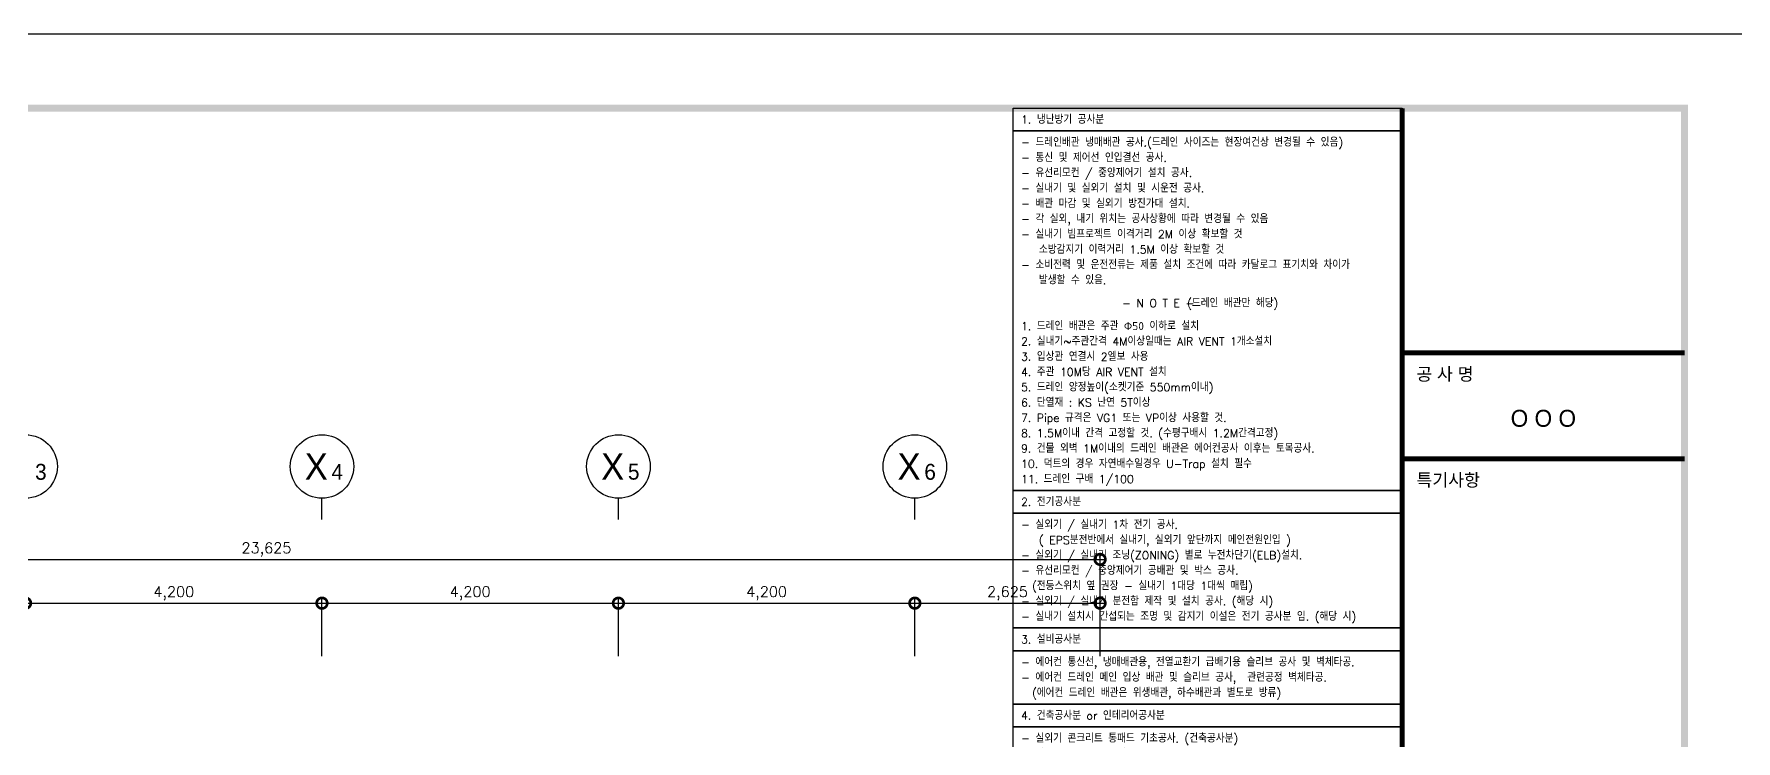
# Model space of a CAD drawing. Header units: millimetres. Extents: x -56261 to 196039, y 9480 to 100001.
# Drawn here: x 45453 to 69568, y 89990 to 100001 of the extents above; entities that cross this region are included whole.
import ezdxf
from ezdxf.enums import TextEntityAlignment as Align

# ---------------------------------------------------------------- set-up
doc = ezdxf.new("R2010")
doc.units = ezdxf.units.MM
for name, color, linetype in [('DVM_REPORT', 7, 'Continuous'), ('FORM', 4, 'Continuous'), ('PLAN_DIM', 7, 'Continuous'), ('SS-TEXT', 7, 'Continuous')]:
    doc.layers.add(name, color=color, linetype=linetype)
doc.styles.add('DVM_DEFAULT', font='romans.shx', dxfattribs={"bigfont": 'whgtxt.shx'})
doc.styles.add('Gdim', font='')
doc.styles.add('Gtx', font='')
doc.styles.add('plan', font='romans.shx', dxfattribs={"bigfont": 'GHS.SHX'})
doc.styles.add('굴림', font='NGULIM.TTF')
doc.styles.get('Gdim').set_extended_font_data('Dotum')
doc.styles.get('Gtx').set_extended_font_data('Dotum')
doc.dimstyles.new('Gdim100', dxfattribs={"dimscale": 100, "dimtxt": 3, "dimasz": 6, "dimexe": 1.5, "dimexo": 2, "dimgap": 1, "dimtad": 1, "dimdec": 0, "dimzin": 0, "dimdsep": 46, "dimlunit": 6, "dimtxsty": 'Gdim', "dimblk1": 'DOTSMALL', "dimblk2": 'DOTSMALL', "dimsah": 1, "dimcen": 1.5, "dimdle": 1.5, "dimclrd": 1, "dimclre": 1, "dimclrt": 256, "dimazin": 0, "dimtfac": 1, "dimtdec": 0, "dimtix": 1, "dimtmove": 2, "dimatfit": 3, "dimldrblk": 'DOTSMALL', "dimfxl": 1.5, "dimtolj": 1, "dimtzin": 0, "dimlwd": -1, "dimlwe": -1, "dimarcsym": 0})

# ---------------------------------------------------------------- blocks, each defined once
blk = doc.blocks.new('A$C4a54c4bc')
at = {"layer": 'SS-TEXT'}
for points in [[(0, 7735), (7877, 7735), (7877, 7274), (0, 7274)], [(0, 7274), (7877, 7274), (7877, 0), (0, 0)], [(0, 0), (7877, 0), (7877, -461), (0, -461)], [(0, -461), (7877, -461), (7877, -2781), (0, -2781)], [(0, -2781), (7877, -2781), (7877, -3242), (0, -3242)], [(0, -3242), (7877, -3242), (7877, -4323), (0, -4323)], [(0, -4323), (7877, -4323), (7877, -4784), (0, -4784)], [(0, -4784), (7877, -4784), (7877, -7735), (0, -7735)]]:
    blk.add_lwpolyline(points, close=True, dxfattribs=at)
at = {"layer": 'SS-TEXT', "style": 'DVM_DEFAULT'}
for s, p in [('1. 냉난방기 공사분', (162, 7504)), ('- 드레인배관 냉매배관 공사.(드레인 사이즈는 현장여건상 변경될 수 있음)', (162, 7043)), ('- 통신 및 제어선 인입결선 공사.', (162, 6733)), ('- 유선리모컨 / 중앙제어기 설치 공사.', (162, 6424)), ('- 실내기 및 실외기 설치 및 시운전 공사.', (162, 6114)), ('- 배관 마감 및 실외기 방진가대 설치.', (162, 5804)), ('- 각 실외, 내기 위치는 공사상황에 따라 변경될 수 있음', (162, 5495)), ('- 실내기 빔프로젝트 이격거리 2M 이상 확보할 것', (162, 5185)), ('   소방감지기 이력거리 1.5M 이상 확보할 것', (162, 4875)), ('- 소비전력 및 운전전류는 제품 설치 조건에 따라 카달로그 표기치와 차이가', (162, 4566)), ('   발생할 수 있음.', (162, 4256)), ('- N O T E -', (2206, 3791)), ('(드레인 배관만 해당)', (3523, 3791)), ('2. 실내기~주관간격 4M이상일때는 AIR VENT 1개소설치', (162, 3018)), ('1. 드레인 배관은 주관 Ф50 이하로 설치', (162, 3327)), ('3. 입상관 연결시 2엘보 사용', (162, 2708)), ('4. 주관 10M당 AIR VENT 설치', (162, 2398)), ('5. 드레인 양정높이(소켓기준 550mm이내)', (162, 2089)), ('6. 단열재 : KS 난연 5T이상', (162, 1779)), ('7. Pipe 규격은 VG1 또는 VP이상 사용할 것.', (162, 1469)), ('8. 1.5M이내 간격 고정할 것. (수평구배시 1.2M간격고정)', (162, 1160)), ('9. 건물 외벽 1M이내의 드레인 배관은 에어컨공사 이후는 토목공사.', (162, 850)), ('10. 덕트의 경우 자연배수일경우 U-Trap 설치 필수', (162, 540)), ('11. 드레인 구배 1/100', (162, 231)), ('2. 전기공사분', (162, -231)), ('- 실외기 / 실내기 1차 전기 공사.', (162, -692)), ('   ( EPS분전반에서 실내기, 실외기 앞단까지 메인전원인입 )', (162, -1002)), ('- 실외기 / 실내기 조닝(ZONING) 별로 누전차단기(ELB)설치.', (162, -1311)), ('- 유선리모컨 / 중앙제어기 공배관 및 박스 공사.', (162, -1621)), ('  (전등스위치 옆 권장 - 실내기 1대당 1대씩 매립)', (162, -1931)), ('- 실외기 / 실내기 분전함 제작 및 설치 공사. (해당 시)', (162, -2240)), ('- 실내기 설치시 간섭되는 조명 및 감지기 이설은 전기 공사분 임. (해당 시)', (162, -2550)), ('3. 설비공사분', (162, -3012)), ('- 에어컨 통신선, 냉매배관용, 전열교환기 급배기용 슬리브 공사 및 벽체타공.', (162, -3473)), ('- 에어컨 드레인 메인 입상 배관 및 슬리브 공사,  관련공정 벽체타공.', (162, -3783)), ('  (에어컨 드레인 배관은 위생배관, 하수배관과 별도로 방류)', (162, -4092)), ('4. 건축공사분 or 인테리어공사분', (162, -4554)), ('- 실외기 콘크리트 통패드 기초공사. (건축공사분)', (162, -5015)), ('   ( H = 200mm )', (162, -5325)), ('- 실내기 점검구 공사. (카세트 및 전열교환기 1개소,  매립덕트형 2개소)', (162, -5634)), ('  (카세트형 450*450, 전열교환기 600*600, 매립덕트 점검구 표 참고)', (162, -5944)), ('- 실내기위치 및 디퓨져위치 타공 및 마감 / 보강 공사. (인테리어공사분)', (162, -6254)), ('- 옥상 슬리브 개방 공사(PD),  개구부 조적 및 상부마감 방수공사.', (162, -6563)), ('- 배관 외부 돌출부 마감, 방수 공사.', (162, -6873)), ('- 건물 외벽 1M이내의 드레인 배관은 에어컨공사 이후는 토목공사.', (162, -7183))]:
    blk.add_text(s, height=162, dxfattribs=at).set_placement(p, align=Align.MIDDLE_LEFT)
blk = doc.blocks.new('_DotSmall')
at = {"color": 0, "linetype": 'ByBlock', "const_width": 0.5}
blk.add_lwpolyline([(-0.0625, 0, 1), (0.0625, 0, 1)], format="xyb", close=True, dxfattribs=at)
blk = doc.blocks.new('*D158')
at = {"layer": 'DEFPOINTS', "color": 0, "transparency": 16777216}
for p in [(60558, 92561), (36933, 91092), (60558, 91092)]:
    blk.add_point(p, dxfattribs=at)
at = {"layer": 'PLAN_DIM', "transparency": 16777216}
for p, q in [((36933, 91192), (36933, 92636)), ((60558, 91192), (60558, 92636)), ((36858, 92561), (60633, 92561))]:
    blk.add_line(p, q, dxfattribs=at)
at = {"layer": 'PLAN_DIM', "transparency": 16777216, "xscale": 300, "yscale": 300, "zscale": 300, "rotation": 180}
blk.add_blockref('_DotSmall', (36933, 92561), dxfattribs=at)
at = {"layer": 'PLAN_DIM', "transparency": 16777216, "xscale": 300, "yscale": 300, "zscale": 300}
blk.add_blockref('_DotSmall', (60558, 92561), dxfattribs=at)
at = {"layer": 'PLAN_DIM', "transparency": 16777216, "insert": (48746, 92701), "char_height": 150, "attachment_point": 5, "style": 'plan'}
blk.add_mtext('\\A1;23,625', dxfattribs=at)
blk = doc.blocks.new('FORM_기계', base_point=(381614, -321275))
at = {"layer": 'FORM', "color": 7}
blk.add_lwpolyline([(381614, -321275), (465714, -321275), (465714, -261875), (381614, -261875)], close=True, dxfattribs=at)
at = {"layer": 'FORM', "const_width": 200}
blk.add_lwpolyline([(463614, -319175), (383714, -319175), (383714, -263975), (463614, -263975)], close=True, dxfattribs=at)
at = {"layer": 'FORM', "const_width": 140}
for points in [[(455614, -263975), (455614, -319175)], [(455614, -270907), (463614, -270907)], [(455614, -273907), (463614, -273907)]]:
    blk.add_lwpolyline(points, dxfattribs=at)
at = {"layer": 'FORM', "style": '굴림'}
for s, p in [('공 사 명', (456014, -271507)), ('특기사항', (456014, -274507))]:
    blk.add_text(s, height=360, dxfattribs=at).set_placement(p, align=Align.MIDDLE_LEFT)
at = {"layer": 'FORM', "color": 4, "style": '굴림'}
blk.add_text('O O O', height=480, dxfattribs=at).set_placement((459614, -272759), align=Align.MIDDLE_CENTER)
blk = doc.blocks.new('*D163')
at = {"layer": 'DEFPOINTS', "color": 0, "transparency": 16777216}
for p in [(49533, 91941), (45333, 91092), (49533, 91092)]:
    blk.add_point(p, dxfattribs=at)
at = {"layer": 'PLAN_DIM', "transparency": 16777216}
for p, q in [((45258, 91941), (49608, 91941)), ((45333, 91192), (45333, 92016)), ((49533, 91192), (49533, 92016))]:
    blk.add_line(p, q, dxfattribs=at)
at = {"layer": 'PLAN_DIM', "transparency": 16777216, "xscale": 300, "yscale": 300, "zscale": 300, "rotation": 180}
blk.add_blockref('_DotSmall', (45333, 91941), dxfattribs=at)
at = {"layer": 'PLAN_DIM', "transparency": 16777216, "xscale": 300, "yscale": 300, "zscale": 300}
blk.add_blockref('_DotSmall', (49533, 91941), dxfattribs=at)
at = {"layer": 'PLAN_DIM', "transparency": 16777216, "insert": (47433, 92081), "char_height": 150, "attachment_point": 5, "style": 'plan'}
blk.add_mtext('\\A1;4,200', dxfattribs=at)
blk = doc.blocks.new('*D164')
at = {"layer": 'DEFPOINTS', "color": 0, "transparency": 16777216}
for p in [(53733, 91941), (49533, 91092), (53733, 91092)]:
    blk.add_point(p, dxfattribs=at)
at = {"layer": 'PLAN_DIM', "transparency": 16777216}
for p, q in [((49458, 91941), (53808, 91941)), ((49533, 91192), (49533, 92016)), ((53733, 91192), (53733, 92016))]:
    blk.add_line(p, q, dxfattribs=at)
at = {"layer": 'PLAN_DIM', "transparency": 16777216, "xscale": 300, "yscale": 300, "zscale": 300, "rotation": 180}
blk.add_blockref('_DotSmall', (49533, 91941), dxfattribs=at)
at = {"layer": 'PLAN_DIM', "transparency": 16777216, "xscale": 300, "yscale": 300, "zscale": 300}
blk.add_blockref('_DotSmall', (53733, 91941), dxfattribs=at)
at = {"layer": 'PLAN_DIM', "transparency": 16777216, "insert": (51633, 92081), "char_height": 150, "attachment_point": 5, "style": 'plan'}
blk.add_mtext('\\A1;4,200', dxfattribs=at)
blk = doc.blocks.new('*D165')
at = {"layer": 'DEFPOINTS', "color": 0, "transparency": 16777216}
for p in [(57933, 91941), (53733, 91092), (57933, 91092)]:
    blk.add_point(p, dxfattribs=at)
at = {"layer": 'PLAN_DIM', "transparency": 16777216}
for p, q in [((53658, 91941), (58008, 91941)), ((53733, 91192), (53733, 92016)), ((57933, 91192), (57933, 92016))]:
    blk.add_line(p, q, dxfattribs=at)
at = {"layer": 'PLAN_DIM', "transparency": 16777216, "xscale": 300, "yscale": 300, "zscale": 300, "rotation": 180}
blk.add_blockref('_DotSmall', (53733, 91941), dxfattribs=at)
at = {"layer": 'PLAN_DIM', "transparency": 16777216, "xscale": 300, "yscale": 300, "zscale": 300}
blk.add_blockref('_DotSmall', (57933, 91941), dxfattribs=at)
at = {"layer": 'PLAN_DIM', "transparency": 16777216, "insert": (55833, 92081), "char_height": 150, "attachment_point": 5, "style": 'plan'}
blk.add_mtext('\\A1;4,200', dxfattribs=at)
blk = doc.blocks.new('*D166')
at = {"layer": 'DEFPOINTS', "color": 0, "transparency": 16777216}
for p in [(60558, 91941), (57933, 91092), (60558, 91092)]:
    blk.add_point(p, dxfattribs=at)
at = {"layer": 'PLAN_DIM', "transparency": 16777216}
for p, q in [((57858, 91941), (60633, 91941)), ((57933, 91192), (57933, 92016)), ((60558, 91192), (60558, 92016))]:
    blk.add_line(p, q, dxfattribs=at)
at = {"layer": 'PLAN_DIM', "transparency": 16777216, "xscale": 300, "yscale": 300, "zscale": 300, "rotation": 180}
blk.add_blockref('_DotSmall', (57933, 91941), dxfattribs=at)
at = {"layer": 'PLAN_DIM', "transparency": 16777216, "xscale": 300, "yscale": 300, "zscale": 300}
blk.add_blockref('_DotSmall', (60558, 91941), dxfattribs=at)
at = {"layer": 'PLAN_DIM', "transparency": 16777216, "insert": (59246, 92081), "char_height": 150, "attachment_point": 5, "style": 'plan'}
blk.add_mtext('\\A1;2,625', dxfattribs=at)

msp = doc.modelspace()

# ---------------------------------------------------------------- linework, layer by layer
at = {"layer": 'PLAN_DIM'}
for points in [[(45333.4, 93126.4), (45333.4, 93426.4, -1), (45333.4, 94326.4, -1), (45333.4, 93426.4, 0)], [(49533.4, 93126.4), (49533.4, 93426.4, -1), (49533.4, 94326.4, -1), (49533.4, 93426.4, 0)], [(53733.4, 93126.4), (53733.4, 93426.4, -1), (53733.4, 94326.4, -1), (53733.4, 93426.4, 0)], [(57933.4, 93126.4), (57933.4, 93426.4, -1), (57933.4, 94326.4, -1), (57933.4, 93426.4, 0)]]:
    msp.add_lwpolyline(points, format="xyb", dxfattribs=at)

# ---------------------------------------------------------------- block references
at = {"layer": 'DVM_REPORT', "color": 5, "ltscale": 20, "xscale": 0.7, "yscale": 0.7, "zscale": 0.7}
msp.add_blockref('A$C4a54c4bc', (59324.7, 93536.4), dxfattribs=at)
at = {"layer": 'FORM', "xscale": 0.5, "yscale": 0.5, "zscale": 0.5}
msp.add_blockref('FORM_기계', (27838.9, 70301.1), dxfattribs=at)

# ---------------------------------------------------------------- texts
at = {"layer": 'PLAN_DIM', "style": 'Gtx'}
for s, height, p in [('X', 375, (49452, 93876.4)), ('X', 375, (53652, 93876.4)), ('X', 375, (57852, 93876.4)), ('3', 225, (45550, 93801.5)), ('4', 225, (49750, 93801.5)), ('5', 225, (53950, 93801.5)), ('6', 225, (58150, 93801.5))]:
    msp.add_text(s, height=height, dxfattribs=at).set_placement(p, align=Align.MIDDLE)

# ---------------------------------------------------------------- dimensions: what is measured, and where the dimension line sits
at = {"layer": 'PLAN_DIM'}
for base, p1, p2, override, picture, middle in [((60558.4, 92561.3), (36933.4, 91092.4), (60558.4, 91092.4), {"dimscale": 50, "dimtxsty": 'plan', "dimclrd": 256, "dimclre": 256}, '*D158', (48745.9, 92700.6)), ((49533.4, 91941.3), (45333.4, 91092.4), (49533.4, 91092.4), {"dimscale": 50, "dimtxsty": 'plan', "dimblk1": 'DotSmall', "dimblk2": 'DotSmall', "dimclrd": 256, "dimclre": 256}, '*D163', (47433.4, 92080.6)), ((53733.4, 91941.3), (49533.4, 91092.4), (53733.4, 91092.4), {"dimscale": 50, "dimtxsty": 'plan', "dimblk1": 'DotSmall', "dimblk2": 'DotSmall', "dimclrd": 256, "dimclre": 256}, '*D164', (51633.4, 92080.6)), ((57933.4, 91941.3), (53733.4, 91092.4), (57933.4, 91092.4), {"dimscale": 50, "dimtxsty": 'plan', "dimblk1": 'DotSmall', "dimblk2": 'DotSmall', "dimclrd": 256, "dimclre": 256}, '*D165', (55833.4, 92080.6)), ((60558.4, 91941.3), (57933.4, 91092.4), (60558.4, 91092.4), {"dimscale": 50, "dimtxsty": 'plan', "dimblk1": 'DotSmall', "dimblk2": 'DotSmall', "dimclrd": 256, "dimclre": 256}, '*D166', (59245.9, 92080.6))]:
    dim = msp.add_linear_dim(base=base, p1=p1, p2=p2, angle=180, dimstyle='Gdim100', override=override, dxfattribs=at)
    dim.commit()
    dim.dimension.update_dxf_attribs({"geometry": picture, "text_midpoint": middle})

doc.saveas('drawing.dxf')
